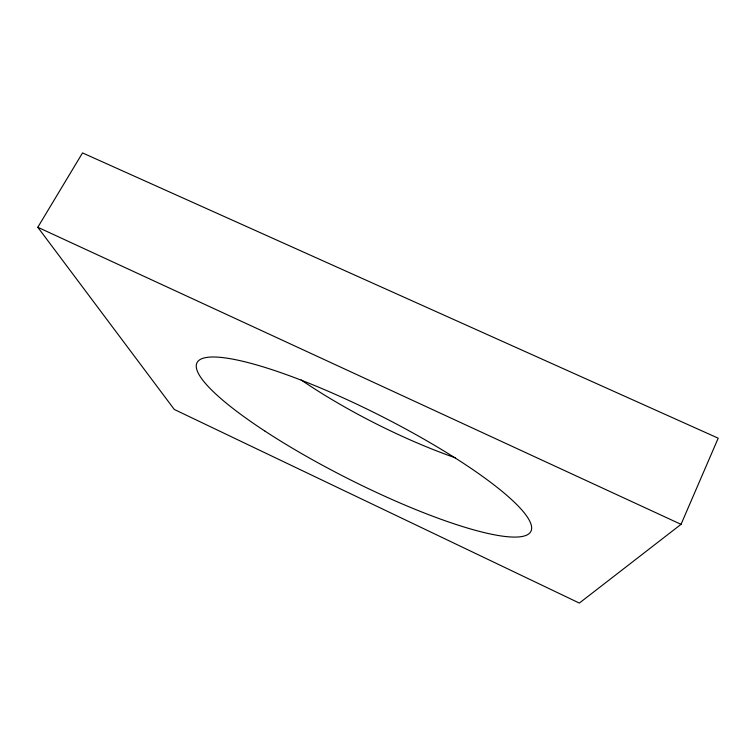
<?xml version="1.0" encoding="UTF-8"?>
<svg xmlns="http://www.w3.org/2000/svg" width="756" height="756" viewBox="0 0 756 756"><rect width="100%" height="100%" fill="white"/><g stroke="black" fill="none" stroke-linecap="round" stroke-linejoin="round"><path stroke-width="1.13" d="M681.033 524.343L718.2 438.187L82.527 152.92L37.8 227.272L174.296 409.459L579.342 603.08L681.033 524.343L37.8 227.272M455.263 457.796A184.511 45.851 26.8 0 1 301.134 379.956M265.091 431.203A187.044 35.381 26.8 0 0 530.693 531.723A187.044 35.381 26.8 0 0 296.012 378.18A187.044 35.381 26.8 0 0 265.091 431.203"/></g></svg>
